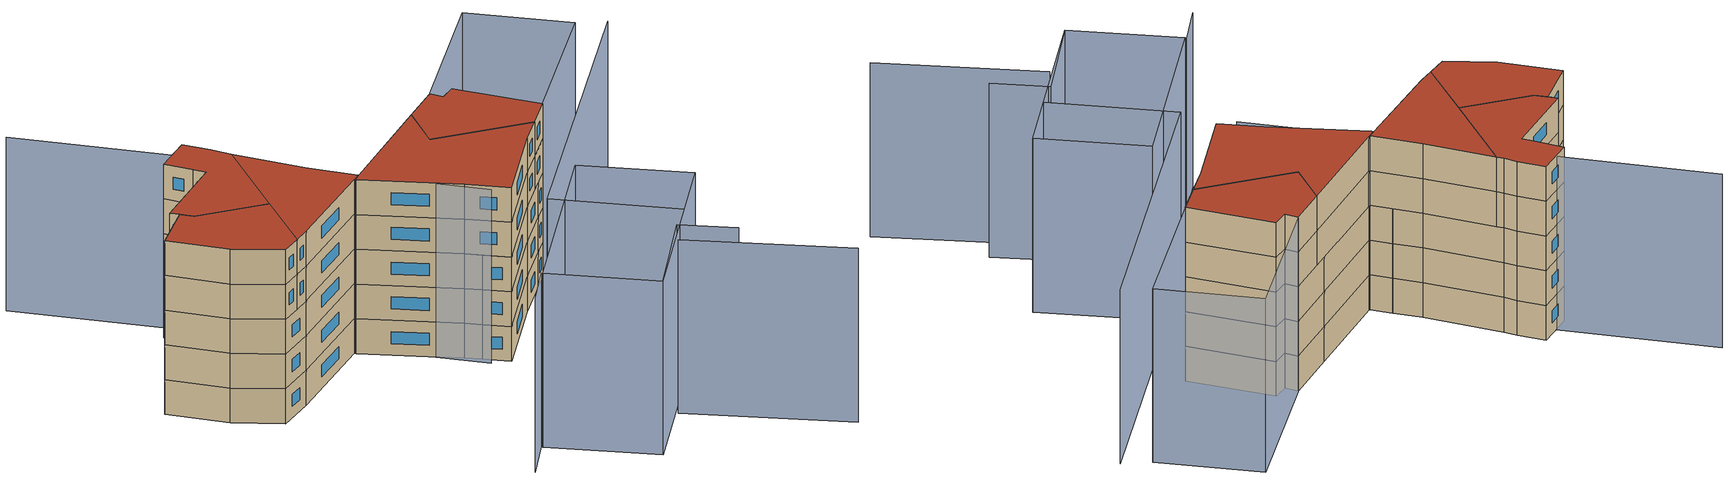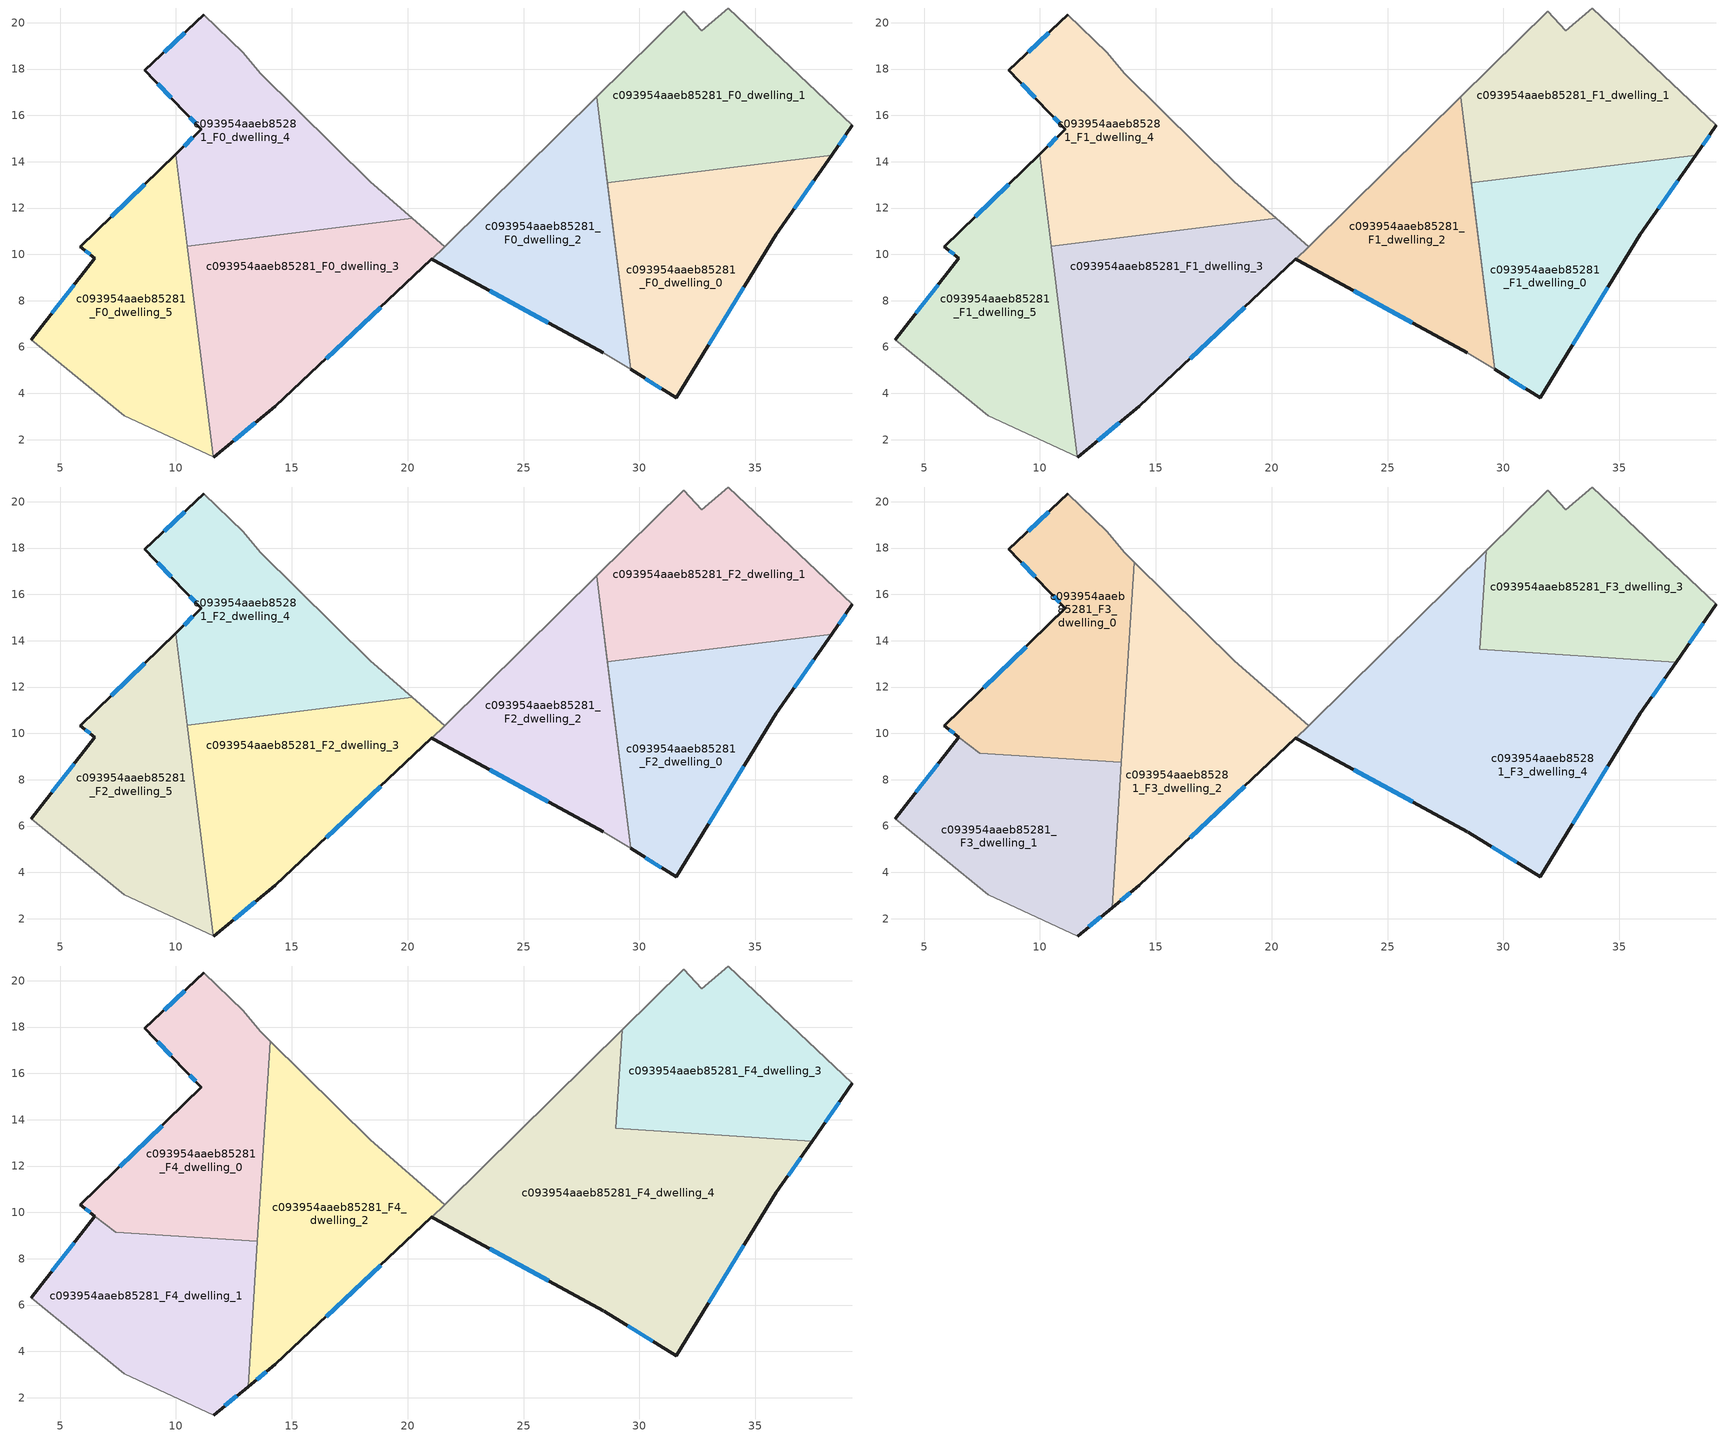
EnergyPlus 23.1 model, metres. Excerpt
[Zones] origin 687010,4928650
c093954aaeb85281_F0_dwelling_0
 floor ground (EU_floor_Construction): 38.3,14.28 35.91,10.87 31.58,3.82 29.61,5.03 28.62,13.09 z0
 wall outside (EU_wall_Construction): 29.61,5.03 31.58,3.82 35.91,10.87 38.3,14.28 z0:3
 wall adiabatic (EU_wall_Construction): 28.62,13.09 29.61,5.03 z0:3
 wall to c093954aaeb85281_F0_dwelling_1 (EU_wall_Construction): 38.3,14.28 28.62,13.09 z0:3
 window (EU_Window_Construction): 30.26,4.64 30.94,4.21 / 36.69,11.98 37.52,13.17 / 32.99,6.11 34.51,8.57 z0.98:2.02
c093954aaeb85281_F0_dwelling_1
 floor ground (EU_floor_Construction): 39.19,15.57 38.3,14.28 28.62,13.09 28.16,16.8 31.91,20.5 32.68,19.65 33.83,20.63 z0
 wall outside (EU_wall_Construction): 38.3,14.28 39.19,15.57 z0:3
 wall adiabatic (EU_wall_Construction): 39.19,15.57 33.83,20.63 32.68,19.65 31.91,20.5 28.16,16.8 28.62,13.09 z0:3
 window (EU_Window_Construction): 38.59,14.7 38.9,15.15 z0.98:2.02
c093954aaeb85281_F0_dwelling_2
 floor ground (EU_floor_Construction): 28.16,16.8 29.61,5.03 28.44,5.76 21.16,9.72 21.05,9.79 21.59,10.33 21.7,10.43 z0
 wall outside (EU_wall_Construction): 21.05,9.79 21.16,9.72 28.44,5.76 z0:3
 wall adiabatic (EU_wall_Construction): 28.44,5.76 29.61,5.03 28.16,16.8 21.7,10.43 21.59,10.33 z0:3
 wall to c093954aaeb85281_F0_dwelling_3 (EU_wall_Construction): 21.59,10.33 21.05,9.79 z0:3
 window (EU_Window_Construction): 23.53,8.43 26.08,7.05 z0.98:2.02
c093954aaeb85281_F0_dwelling_3
 floor ground (EU_floor_Construction): 21.59,10.33 21.04,9.79 21.03,9.8 14.29,3.44 11.62,1.26 11.6,1.27 10.48,10.35 20.19,11.55 z0
 wall outside (EU_wall_Construction): 11.62,1.26 14.29,3.44 21.03,9.8 21.04,9.79 z0:3
 wall adiabatic (EU_wall_Construction): 21.59,10.33 20.19,11.55 / 11.6,1.27 11.62,1.26 z0:3
 wall to c093954aaeb85281_F0_dwelling_4 (EU_wall_Construction): 20.19,11.55 10.48,10.35 z0:3
 wall to c093954aaeb85281_F0_dwelling_5 (EU_wall_Construction): 10.48,10.35 11.6,1.27 z0:3
 window (EU_Window_Construction): 16.48,5.51 18.83,7.73 / 12.49,1.97 13.42,2.73 z0.98:2.02
c093954aaeb85281_F0_dwelling_4
 floor ground (EU_floor_Construction): 13.64,17.81 18.38,13.13 20.19,11.55 10.48,10.35 9.99,14.32 11.09,15.4 10.34,16.18 8.66,17.95 11.2,20.34 12.91,18.69 z0
 wall outside (EU_wall_Construction): 11.2,20.34 8.66,17.95 10.34,16.18 11.09,15.4 9.99,14.32 z0:3
 wall adiabatic (EU_wall_Construction): 20.19,11.55 18.38,13.13 13.64,17.81 12.91,18.69 11.2,20.34 z0:3
 wall to c093954aaeb85281_F0_dwelling_5 (EU_wall_Construction): 9.99,14.32 10.48,10.35 z0:3
 window (EU_Window_Construction): 10.73,15.05 10.35,14.67 / 10.59,15.92 10.85,15.65 / 9.2,17.37 9.8,16.75 / 10.38,19.56 9.48,18.72 z0.98:2.02
c093954aaeb85281_F0_dwelling_5
 floor ground (EU_floor_Construction): 9.99,14.32 11.6,1.27 7.76,3.04 3.74,6.32 6.51,9.84 5.88,10.33 z0
 wall outside (EU_wall_Construction): 9.99,14.32 5.88,10.33 6.51,9.84 3.74,6.32 z0:3
 wall adiabatic (EU_wall_Construction): 3.74,6.32 7.76,3.04 11.6,1.27 z0:3
 window (EU_Window_Construction): 5.61,8.69 4.64,7.46 / 6.08,10.17 6.3,10 / 8.65,13.02 7.21,11.63 z0.98:2.02
c093954aaeb85281_F1_dwelling_0
 floor to c093954aaeb85281_F0_dwelling_0 (EU_floor_Construction): 38.3,14.28 35.91,10.87 31.58,3.82 29.61,5.03 28.62,13.09 z3
 wall outside (EU_wall_Construction): 29.61,5.03 31.58,3.82 35.91,10.87 38.3,14.28 z3:6
 wall adiabatic (EU_wall_Construction): 28.62,13.09 29.61,5.03 z3:6
 wall to c093954aaeb85281_F1_dwelling_1 (EU_wall_Construction): 38.3,14.28 28.62,13.09 z3:6
 window (EU_Window_Construction): 30.26,4.64 30.94,4.21 / 36.69,11.98 37.52,13.17 / 32.99,6.11 34.51,8.57 z3.98:5.02
c093954aaeb85281_F1_dwelling_1
 floor to c093954aaeb85281_F0_dwelling_1 (EU_floor_Construction): 39.19,15.57 38.3,14.28 28.62,13.09 28.16,16.8 31.91,20.5 32.68,19.65 33.83,20.63 z3
 wall outside (EU_wall_Construction): 38.3,14.28 39.19,15.57 z3:6
 wall adiabatic (EU_wall_Construction): 39.19,15.57 33.83,20.63 32.68,19.65 31.91,20.5 28.16,16.8 28.62,13.09 z3:6
 window (EU_Window_Construction): 38.59,14.7 38.9,15.15 z3.98:5.02
c093954aaeb85281_F1_dwelling_2
 floor to c093954aaeb85281_F0_dwelling_2 (EU_floor_Construction): 28.16,16.8 29.61,5.03 28.44,5.76 21.16,9.72 21.05,9.79 21.59,10.33 21.7,10.43 z3
 wall outside (EU_wall_Construction): 21.05,9.79 21.16,9.72 28.44,5.76 z3:6
 wall adiabatic (EU_wall_Construction): 28.44,5.76 29.61,5.03 28.16,16.8 21.7,10.43 21.59,10.33 z3:6
 wall to c093954aaeb85281_F1_dwelling_3 (EU_wall_Construction): 21.59,10.33 21.05,9.79 z3:6
 window (EU_Window_Construction): 23.53,8.43 26.08,7.05 z3.98:5.02
c093954aaeb85281_F1_dwelling_3
 floor to c093954aaeb85281_F0_dwelling_3 (EU_floor_Construction): 21.59,10.33 21.04,9.79 21.03,9.8 14.29,3.44 11.62,1.26 11.6,1.27 10.48,10.35 20.19,11.55 z3
 wall outside (EU_wall_Construction): 11.62,1.26 14.29,3.44 21.03,9.8 21.04,9.79 z3:6
 wall adiabatic (EU_wall_Construction): 21.59,10.33 20.19,11.55 / 11.6,1.27 11.62,1.26 z3:6
 wall to c093954aaeb85281_F1_dwelling_4 (EU_wall_Construction): 20.19,11.55 10.48,10.35 z3:6
 wall to c093954aaeb85281_F1_dwelling_5 (EU_wall_Construction): 10.48,10.35 11.6,1.27 z3:6
 window (EU_Window_Construction): 16.48,5.51 18.83,7.73 / 12.49,1.97 13.42,2.73 z3.98:5.02
c093954aaeb85281_F1_dwelling_4
 floor to c093954aaeb85281_F0_dwelling_4 (EU_floor_Construction): 13.64,17.81 18.38,13.13 20.19,11.55 10.48,10.35 9.99,14.32 11.09,15.4 10.34,16.18 8.66,17.95 11.2,20.34 12.91,18.69 z3
 wall outside (EU_wall_Construction): 11.2,20.34 8.66,17.95 10.34,16.18 11.09,15.4 9.99,14.32 z3:6
 wall adiabatic (EU_wall_Construction): 20.19,11.55 18.38,13.13 13.64,17.81 12.91,18.69 11.2,20.34 z3:6
 wall to c093954aaeb85281_F1_dwelling_5 (EU_wall_Construction): 9.99,14.32 10.48,10.35 z3:6
 window (EU_Window_Construction): 10.73,15.05 10.35,14.67 / 10.59,15.92 10.85,15.65 / 9.2,17.37 9.8,16.75 / 10.38,19.56 9.48,18.72 z3.98:5.02
c093954aaeb85281_F1_dwelling_5
 floor to c093954aaeb85281_F0_dwelling_5 (EU_floor_Construction): 9.99,14.32 11.6,1.27 7.76,3.04 3.74,6.32 6.51,9.84 5.88,10.33 z3
 wall outside (EU_wall_Construction): 9.99,14.32 5.88,10.33 6.51,9.84 3.74,6.32 z3:6
 wall adiabatic (EU_wall_Construction): 3.74,6.32 7.76,3.04 11.6,1.27 z3:6
 window (EU_Window_Construction): 5.61,8.69 4.64,7.46 / 6.08,10.17 6.3,10 / 8.65,13.02 7.21,11.63 z3.98:5.02
c093954aaeb85281_F2_dwelling_0
 floor to c093954aaeb85281_F1_dwelling_0 (EU_floor_Construction): 38.3,14.28 35.91,10.87 31.58,3.82 29.61,5.03 28.62,13.09 z6
 wall outside (EU_wall_Construction): 29.61,5.03 31.58,3.82 35.91,10.87 38.3,14.28 z6:9
 wall adiabatic (EU_wall_Construction): 28.62,13.09 29.61,5.03 z6:9
 wall to c093954aaeb85281_F2_dwelling_1 (EU_wall_Construction): 38.3,14.28 28.62,13.09 z6:9
 window (EU_Window_Construction): 30.26,4.64 30.94,4.21 / 36.69,11.98 37.52,13.17 / 32.99,6.11 34.51,8.57 z6.98:8.02
c093954aaeb85281_F2_dwelling_1
 floor to c093954aaeb85281_F1_dwelling_1 (EU_floor_Construction): 39.19,15.57 38.3,14.28 28.62,13.09 28.16,16.8 31.91,20.5 32.68,19.65 33.83,20.63 z6
 wall outside (EU_wall_Construction): 38.3,14.28 39.19,15.57 z6:9
 wall adiabatic (EU_wall_Construction): 39.19,15.57 33.83,20.63 32.68,19.65 31.91,20.5 28.16,16.8 28.62,13.09 z6:9
 window (EU_Window_Construction): 38.59,14.7 38.9,15.15 z6.98:8.02
c093954aaeb85281_F2_dwelling_2
 floor to c093954aaeb85281_F1_dwelling_2 (EU_floor_Construction): 28.16,16.8 29.61,5.03 28.44,5.76 21.16,9.72 21.05,9.79 21.59,10.33 21.7,10.43 z6
 wall outside (EU_wall_Construction): 21.05,9.79 21.16,9.72 28.44,5.76 z6:9
 wall adiabatic (EU_wall_Construction): 28.44,5.76 29.61,5.03 28.16,16.8 21.7,10.43 21.59,10.33 z6:9
 wall to c093954aaeb85281_F2_dwelling_3 (EU_wall_Construction): 21.59,10.33 21.05,9.79 z6:9
 window (EU_Window_Construction): 23.53,8.43 26.08,7.05 z6.98:8.02
c093954aaeb85281_F2_dwelling_3
 floor to c093954aaeb85281_F1_dwelling_3 (EU_floor_Construction): 21.59,10.33 21.04,9.79 21.03,9.8 14.29,3.44 11.62,1.26 11.6,1.27 10.48,10.35 20.19,11.55 z6
 wall outside (EU_wall_Construction): 11.62,1.26 14.29,3.44 21.03,9.8 21.04,9.79 z6:9
 wall adiabatic (EU_wall_Construction): 21.59,10.33 20.19,11.55 / 11.6,1.27 11.62,1.26 z6:9
 wall to c093954aaeb85281_F2_dwelling_4 (EU_wall_Construction): 20.19,11.55 10.48,10.35 z6:9
 wall to c093954aaeb85281_F2_dwelling_5 (EU_wall_Construction): 10.48,10.35 11.6,1.27 z6:9
 window (EU_Window_Construction): 16.48,5.51 18.83,7.73 / 12.49,1.97 13.42,2.73 z6.98:8.02
c093954aaeb85281_F2_dwelling_4
 floor to c093954aaeb85281_F1_dwelling_4 (EU_floor_Construction): 13.64,17.81 18.38,13.13 20.19,11.55 10.48,10.35 9.99,14.32 11.09,15.4 10.34,16.18 8.66,17.95 11.2,20.34 12.91,18.69 z6
 wall outside (EU_wall_Construction): 11.2,20.34 8.66,17.95 10.34,16.18 11.09,15.4 9.99,14.32 z6:9
 wall adiabatic (EU_wall_Construction): 20.19,11.55 18.38,13.13 13.64,17.81 12.91,18.69 11.2,20.34 z6:9
 wall to c093954aaeb85281_F2_dwelling_5 (EU_wall_Construction): 9.99,14.32 10.48,10.35 z6:9
 window (EU_Window_Construction): 10.73,15.05 10.35,14.67 / 10.59,15.92 10.85,15.65 / 9.2,17.37 9.8,16.75 / 10.38,19.56 9.48,18.72 z6.98:8.02
c093954aaeb85281_F2_dwelling_5
 floor to c093954aaeb85281_F1_dwelling_5 (EU_floor_Construction): 9.99,14.32 11.6,1.27 7.76,3.04 3.74,6.32 6.51,9.84 5.88,10.33 z6
 wall outside (EU_wall_Construction): 9.99,14.32 5.88,10.33 6.51,9.84 3.74,6.32 z6:9
 wall adiabatic (EU_wall_Construction): 3.74,6.32 7.76,3.04 11.6,1.27 z6:9
 window (EU_Window_Construction): 5.61,8.69 4.64,7.46 / 6.08,10.17 6.3,10 / 8.65,13.02 7.21,11.63 z6.98:8.02
c093954aaeb85281_F3_dwelling_0
 floor to c093954aaeb85281_F2_dwelling_4 (EU_floor_Construction): 12.91,18.69 13.64,17.81 14.06,17.4 13.64,10.74 10.48,10.35 9.99,14.32 11.09,15.4 10.34,16.18 8.66,17.95 11.2,20.34 z9
 floor to c093954aaeb85281_F2_dwelling_5 (EU_floor_Construction): 9.99,14.32 10.65,8.94 7.39,9.15 5.88,10.33 z9
 floor to c093954aaeb85281_F2_dwelling_3 (EU_floor_Construction): 13.64,10.74 13.51,8.76 10.65,8.94 10.48,10.35 z9
 wall outside (EU_wall_Construction): 11.2,20.34 8.66,17.95 10.34,16.18 11.09,15.4 5.88,10.33 6.51,9.84 z9:12
 wall adiabatic (EU_wall_Construction): 14.06,17.4 13.64,17.81 12.91,18.69 11.2,20.34 z9:12
 wall to c093954aaeb85281_F3_dwelling_1 (EU_wall_Construction): 6.51,9.84 7.39,9.15 13.51,8.76 z9:12
 wall to c093954aaeb85281_F3_dwelling_2 (EU_wall_Construction): 13.51,8.76 14.06,17.4 z9:12
 window (EU_Window_Construction): 9.4,13.75 7.57,11.98 / 10.59,15.92 10.85,15.65 / 9.2,17.37 9.8,16.75 / 10.38,19.56 9.48,18.72 / 6.08,10.17 6.3,10 z9.98:11.02
c093954aaeb85281_F3_dwelling_1
 floor to c093954aaeb85281_F2_dwelling_5 (EU_floor_Construction): 10.65,8.94 11.6,1.27 7.76,3.04 3.74,6.32 6.51,9.84 7.39,9.15 z9
 floor to c093954aaeb85281_F2_dwelling_3 (EU_floor_Construction): 13.51,8.76 13.11,2.47 11.62,1.26 11.6,1.27 10.65,8.94 z9
 wall outside (EU_wall_Construction): 6.51,9.84 3.74,6.32 / 11.62,1.26 13.11,2.47 z9:12
 wall adiabatic (EU_wall_Construction): 3.74,6.32 7.76,3.04 11.62,1.26 z9:12
 wall to c093954aaeb85281_F3_dwelling_2 (EU_wall_Construction): 13.11,2.47 13.51,8.76 z9:12
 window (EU_Window_Construction): 5.61,8.69 4.64,7.46 / 12.11,1.65 12.63,2.08 z9.98:11.02
c093954aaeb85281_F3_dwelling_2
 floor to c093954aaeb85281_F2_dwelling_3 (EU_floor_Construction): 21.59,10.33 21.04,9.79 21.03,9.8 14.29,3.44 13.11,2.47 13.64,10.74 20.19,11.55 z9
 floor to c093954aaeb85281_F2_dwelling_4 (EU_floor_Construction): 18.38,13.13 20.19,11.55 13.64,10.74 14.06,17.4 z9
 wall outside (EU_wall_Construction): 13.11,2.47 14.29,3.44 21.03,9.8 21.04,9.79 z9:12
 wall adiabatic (EU_wall_Construction): 21.59,10.33 18.38,13.13 14.06,17.4 z9:12
 wall to c093954aaeb85281_F3_dwelling_4 (EU_wall_Construction): 21.04,9.79 21.59,10.33 z9:12
 window (EU_Window_Construction): 16.48,5.51 18.83,7.73 / 13.49,2.79 13.9,3.12 z9.98:11.02
c093954aaeb85281_F3_dwelling_3
 floor to c093954aaeb85281_F2_dwelling_1 (EU_floor_Construction): 39.19,15.57 38.3,14.28 31.59,13.45 28.98,13.62 29.25,17.88 31.91,20.5 32.68,19.65 33.83,20.63 z9
 floor to c093954aaeb85281_F2_dwelling_0 (EU_floor_Construction): 38.3,14.28 37.46,13.08 31.59,13.45 z9
 wall outside (EU_wall_Construction): 37.46,13.08 39.19,15.57 z9:12
 wall to c093954aaeb85281_F3_dwelling_4 (EU_wall_Construction): 29.25,17.88 28.98,13.62 37.46,13.08 z9:12
 wall adiabatic (EU_wall_Construction): 39.19,15.57 33.83,20.63 32.68,19.65 31.91,20.5 29.25,17.88 z9:12
 window (EU_Window_Construction): 38.02,13.89 38.63,14.76 z9.98:11.02
c093954aaeb85281_F3_dwelling_4
 floor to c093954aaeb85281_F2_dwelling_0 (EU_floor_Construction): 37.46,13.08 35.91,10.87 31.58,3.82 29.61,5.03 28.62,13.09 31.59,13.45 z9
 floor to c093954aaeb85281_F2_dwelling_2 (EU_floor_Construction): 28.16,16.8 29.61,5.03 28.44,5.76 21.16,9.72 21.05,9.79 21.59,10.33 21.7,10.43 z9
 floor to c093954aaeb85281_F2_dwelling_1 (EU_floor_Construction): 29.25,17.88 28.98,13.62 31.59,13.45 28.62,13.09 28.16,16.8 z9
 wall outside (EU_wall_Construction): 28.47,5.74 31.58,3.82 35.91,10.87 37.46,13.08 / 21.05,9.79 21.16,9.72 28.44,5.76 z9:12
 wall adiabatic (EU_wall_Construction): 29.25,17.88 21.7,10.43 21.59,10.33 / 28.44,5.76 28.47,5.74 z9:12
 window (EU_Window_Construction): 36.42,11.59 36.96,12.36 / 32.99,6.11 34.51,8.57 / 29.49,5.11 30.57,4.44 / 23.53,8.43 26.08,7.05 z9.98:11.02
c093954aaeb85281_F4_dwelling_0
 floor to c093954aaeb85281_F3_dwelling_0 (EU_floor_Construction): 12.91,18.69 13.64,17.81 14.06,17.4 13.51,8.76 7.39,9.15 5.88,10.33 11.09,15.4 10.34,16.18 8.66,17.95 11.2,20.34 z12
 wall outside (EU_wall_Construction): 11.2,20.34 8.66,17.95 10.34,16.18 11.09,15.4 5.88,10.33 6.51,9.84 z12:15
 wall adiabatic (EU_wall_Construction): 14.06,17.4 13.64,17.81 12.91,18.69 11.2,20.34 z12:15
 wall to c093954aaeb85281_F4_dwelling_1 (EU_wall_Construction): 6.51,9.84 7.39,9.15 13.51,8.76 z12:15
 wall to c093954aaeb85281_F4_dwelling_2 (EU_wall_Construction): 13.51,8.76 14.06,17.4 z12:15
 window (EU_Window_Construction): 9.4,13.75 7.57,11.98 / 10.59,15.92 10.85,15.65 / 9.2,17.37 9.8,16.75 / 10.38,19.56 9.48,18.72 / 6.08,10.17 6.3,10 z12.98:14.02
 roof outside (EU_roof_Construction): 13.51,8.76 14.06,17.4 13.64,17.81 12.91,18.69 11.2,20.34 8.66,17.95 10.34,16.18 11.09,15.4 5.88,10.33 7.39,9.15 z15
c093954aaeb85281_F4_dwelling_1
 floor to c093954aaeb85281_F3_dwelling_1 (EU_floor_Construction): 13.51,8.76 13.11,2.47 11.62,1.26 7.76,3.04 3.74,6.32 6.51,9.84 7.39,9.15 z12
 wall outside (EU_wall_Construction): 6.51,9.84 3.74,6.32 / 11.62,1.26 13.11,2.47 z12:15
 wall adiabatic (EU_wall_Construction): 3.74,6.32 7.76,3.04 11.62,1.26 z12:15
 wall to c093954aaeb85281_F4_dwelling_2 (EU_wall_Construction): 13.11,2.47 13.51,8.76 z12:15
 window (EU_Window_Construction): 5.61,8.69 4.64,7.46 / 12.11,1.65 12.63,2.08 z12.98:14.02
 roof outside (EU_roof_Construction): 13.11,2.47 13.51,8.76 7.39,9.15 6.51,9.84 3.74,6.32 7.76,3.04 11.62,1.26 z15
c093954aaeb85281_F4_dwelling_2
 floor to c093954aaeb85281_F3_dwelling_2 (EU_floor_Construction): 18.38,13.13 21.59,10.33 21.04,9.79 21.03,9.8 14.29,3.44 13.11,2.47 14.06,17.4 z12
 wall outside (EU_wall_Construction): 13.11,2.47 14.29,3.44 21.03,9.8 21.04,9.79 z12:15
 wall adiabatic (EU_wall_Construction): 21.59,10.33 18.38,13.13 14.06,17.4 z12:15
 wall to c093954aaeb85281_F4_dwelling_4 (EU_wall_Construction): 21.04,9.79 21.59,10.33 z12:15
 window (EU_Window_Construction): 16.48,5.51 18.83,7.73 / 13.49,2.79 13.9,3.12 z12.98:14.02
 roof outside (EU_roof_Construction): 21.04,9.79 21.59,10.33 18.38,13.13 14.06,17.4 13.11,2.47 14.29,3.44 21.03,9.8 z15
c093954aaeb85281_F4_dwelling_3
 floor to c093954aaeb85281_F3_dwelling_3 (EU_floor_Construction): 39.19,15.57 37.46,13.08 28.98,13.62 29.25,17.88 31.91,20.5 32.68,19.65 33.83,20.63 z12
 wall outside (EU_wall_Construction): 37.46,13.08 39.19,15.57 z12:15
 wall to c093954aaeb85281_F4_dwelling_4 (EU_wall_Construction): 29.25,17.88 28.98,13.62 37.46,13.08 z12:15
 wall adiabatic (EU_wall_Construction): 39.19,15.57 33.83,20.63 32.68,19.65 31.91,20.5 29.25,17.88 z12:15
 window (EU_Window_Construction): 38.02,13.89 38.63,14.76 z12.98:14.02
 roof outside (EU_roof_Construction): 37.46,13.08 39.19,15.57 33.83,20.63 32.68,19.65 31.91,20.5 29.25,17.88 28.98,13.62 z15
c093954aaeb85281_F4_dwelling_4
 floor to c093954aaeb85281_F3_dwelling_4 (EU_floor_Construction): 37.46,13.08 35.91,10.87 31.58,3.82 28.47,5.74 28.44,5.76 21.16,9.72 21.05,9.79 21.59,10.33 21.7,10.43 29.25,17.88 28.98,13.62 z12
 wall outside (EU_wall_Construction): 28.47,5.74 31.58,3.82 35.91,10.87 37.46,13.08 / 21.05,9.79 21.16,9.72 28.44,5.76 z12:15
 wall adiabatic (EU_wall_Construction): 29.25,17.88 21.7,10.43 21.59,10.33 / 28.44,5.76 28.47,5.74 z12:15
 window (EU_Window_Construction): 36.42,11.59 36.96,12.36 / 32.99,6.11 34.51,8.57 / 29.49,5.11 30.57,4.44 / 23.53,8.43 26.08,7.05 z12.98:14.02
 roof outside (EU_roof_Construction): 31.58,3.82 35.91,10.87 37.46,13.08 28.98,13.62 29.25,17.88 21.7,10.43 21.59,10.33 21.05,9.79 21.16,9.72 28.44,5.76 28.47,5.74 z15
shading: 25.98,-13.67 28.04,-10.03 / 36.19,-14.7 40.74,-6.77 / 40.74,-6.77 44.89,-9.15 / 51.92,-15.87 39.87,-9.06 / 42.32,-4.64 33.32,1.04 / 33.32,1.04 49.15,26.09 / 30,4.12 -0.67,26.77 / 28.15,-10.09 37.49,5.32 / 37.49,5.32 45.44,0.5 / 45.44,0.5 36.1,-14.91 / 36.1,-14.91 28.15,-10.09 / 46.81,26.89 39.06,15.36 / 39.06,15.36 31.75,20.27 / 31.75,20.27 39.51,31.8 / 39.51,31.8 46.81,26.89 z0:15
[Building]
EU S2 Campaign: North Axis=0; Terrain=City; Solar Distribution=FullExterior
[Site:Location]
Bologna: Latitude=44.5; Longitude=11.25; Time Zone=1; Elevation=37
[SizingPeriod:WeatherFileDays]
AnnualSizingPeriod: Begin Month=1; Begin Day of Month=1; End Month=12; End Day of Month=31; Day of Week for Start Day=Monday; Use Weather File Daylight Saving Period=No; Use Weather File Rain and Snow Indicators=No
[MATERIAL]
EU_InternalMass_Material: Roughness=MediumRough; Thickness=0.1; Conductivity=1; Density=1800; Specific Heat=900; Thermal Absorptance=0.9; Solar Absorptance=0.7; Visible Absorptance=0.7
[MATERIAL:NOMASS] Roughness=MediumRough; Thermal Absorptance=0.9; Solar Absorptance=0.7; Visible Absorptance=0.7
Name | Thermal Resistance
EU_wall_NoMass | 0.905828
EU_roof_NoMass | 0.37593
EU_floor_NoMass | 0.67114
[WINDOWMATERIAL:SIMPLEGLAZINGSYSTEM]
EU_Window_SimpleGlazing: UFactor=4.52486; Solar Heat Gain Coefficient=0.85; Visible Transmittance=0.85
[CONSTRUCTION]
EU_wall_Construction: EU_wall_NoMass
EU_roof_Construction: EU_roof_NoMass
EU_floor_Construction: EU_floor_NoMass
EU_Window_Construction: EU_Window_SimpleGlazing
EU_InternalMass_Construction: EU_InternalMass_Material
[ZONE] Type=1; Multiplier=1; Ceiling Height=autocalculate; Floor Area=autocalculate; Part of Total Floor Area=Yes
Name | Volume
c093954aaeb85281_F0_dwelling_0; c093954aaeb85281_F1_dwelling_0; c093954aaeb85281_F2_dwelling_0 | 158.876
c093954aaeb85281_F3_dwelling_0; c093954aaeb85281_F4_dwelling_0 | 157.597
c093954aaeb85281_F0_dwelling_1; c093954aaeb85281_F1_dwelling_1; c093954aaeb85281_F2_dwelling_1 | 158.904
c093954aaeb85281_F3_dwelling_1; c093954aaeb85281_F4_dwelling_1 | 160.183
c093954aaeb85281_F0_dwelling_2; c093954aaeb85281_F1_dwelling_2; c093954aaeb85281_F2_dwelling_2 | 139.957
c093954aaeb85281_F3_dwelling_2 | 177.826
c093954aaeb85281_F4_dwelling_2 | 177.831
c093954aaeb85281_F0_dwelling_3; c093954aaeb85281_F1_dwelling_3; c093954aaeb85281_F2_dwelling_3 | 175.743
c093954aaeb85281_F3_dwelling_3; c093954aaeb85281_F4_dwelling_3 | 158.9
c093954aaeb85281_F0_dwelling_4; c093954aaeb85281_F1_dwelling_4; c093954aaeb85281_F2_dwelling_4 | 163.231
c093954aaeb85281_F3_dwelling_4; c093954aaeb85281_F4_dwelling_4 | 298.843
c093954aaeb85281_F0_dwelling_5; c093954aaeb85281_F1_dwelling_5; c093954aaeb85281_F2_dwelling_5 | 156.49
[INTERNALMASS] Construction=EU_InternalMass_Construction
Name | Zone or ZoneList | Surface Area
c093954aaeb85281_F0_dwelling_0_EU_InternalMass | c093954aaeb85281_F0_dwelling_0 | 52.9587
c093954aaeb85281_F0_dwelling_1_EU_InternalMass | c093954aaeb85281_F0_dwelling_1 | 52.9682
c093954aaeb85281_F0_dwelling_2_EU_InternalMass | c093954aaeb85281_F0_dwelling_2 | 46.6525
c093954aaeb85281_F0_dwelling_3_EU_InternalMass | c093954aaeb85281_F0_dwelling_3 | 58.6274
c093954aaeb85281_F0_dwelling_4_EU_InternalMass | c093954aaeb85281_F0_dwelling_4 | 54.4105
c093954aaeb85281_F0_dwelling_5_EU_InternalMass | c093954aaeb85281_F0_dwelling_5 | 52.1637
c093954aaeb85281_F1_dwelling_0_EU_InternalMass | c093954aaeb85281_F1_dwelling_0 | 52.9587
c093954aaeb85281_F1_dwelling_1_EU_InternalMass | c093954aaeb85281_F1_dwelling_1 | 52.9682
c093954aaeb85281_F1_dwelling_2_EU_InternalMass | c093954aaeb85281_F1_dwelling_2 | 46.6525
c093954aaeb85281_F1_dwelling_3_EU_InternalMass | c093954aaeb85281_F1_dwelling_3 | 58.6274
c093954aaeb85281_F1_dwelling_4_EU_InternalMass | c093954aaeb85281_F1_dwelling_4 | 54.4105
c093954aaeb85281_F1_dwelling_5_EU_InternalMass | c093954aaeb85281_F1_dwelling_5 | 52.1637
c093954aaeb85281_F2_dwelling_0_EU_InternalMass | c093954aaeb85281_F2_dwelling_0 | 52.9587
c093954aaeb85281_F2_dwelling_1_EU_InternalMass | c093954aaeb85281_F2_dwelling_1 | 52.9682
c093954aaeb85281_F2_dwelling_2_EU_InternalMass | c093954aaeb85281_F2_dwelling_2 | 46.6525
c093954aaeb85281_F2_dwelling_3_EU_InternalMass | c093954aaeb85281_F2_dwelling_3 | 58.6274
c093954aaeb85281_F2_dwelling_4_EU_InternalMass | c093954aaeb85281_F2_dwelling_4 | 54.4105
c093954aaeb85281_F2_dwelling_5_EU_InternalMass | c093954aaeb85281_F2_dwelling_5 | 52.1637
c093954aaeb85281_F3_dwelling_0_EU_InternalMass | c093954aaeb85281_F3_dwelling_0 | 52.5308
c093954aaeb85281_F3_dwelling_1_EU_InternalMass | c093954aaeb85281_F3_dwelling_1 | 53.395
c093954aaeb85281_F3_dwelling_2_EU_InternalMass | c093954aaeb85281_F3_dwelling_2 | 59.2794
c093954aaeb85281_F3_dwelling_3_EU_InternalMass | c093954aaeb85281_F3_dwelling_3 | 52.9669
c093954aaeb85281_F3_dwelling_4_EU_InternalMass | c093954aaeb85281_F3_dwelling_4 | 99.6137
c093954aaeb85281_F4_dwelling_0_EU_InternalMass | c093954aaeb85281_F4_dwelling_0 | 52.5308
c093954aaeb85281_F4_dwelling_1_EU_InternalMass | c093954aaeb85281_F4_dwelling_1 | 53.395
c093954aaeb85281_F4_dwelling_2_EU_InternalMass | c093954aaeb85281_F4_dwelling_2 | 59.2794
c093954aaeb85281_F4_dwelling_3_EU_InternalMass | c093954aaeb85281_F4_dwelling_3 | 52.9669
c093954aaeb85281_F4_dwelling_4_EU_InternalMass | c093954aaeb85281_F4_dwelling_4 | 99.6137
[OTHEREQUIPMENT] Fuel Type=Electricity; Design Level Calculation Method=Watts/Area; Power per Zone Floor Area=1; Fraction Latent=0; Fraction Radiant=0; Fraction Lost=0; Carbon Dioxide Generation Rate=0; EndUse Subcategory=EU_Step8_InternalGains
Name | Zone or ZoneList or Space or SpaceList | Schedule
EU_Step8_InternalGain_c093954aaeb85281_F0_dwelling_0_f000 | c093954aaeb85281_F0_dwelling_0 | EU_Step8_GainSchedule_c093954aaeb85281_F0_dwelling_0_f000
EU_Step8_InternalGain_c093954aaeb85281_F0_dwelling_1_f000 | c093954aaeb85281_F0_dwelling_1 | EU_Step8_GainSchedule_c093954aaeb85281_F0_dwelling_1_f000
EU_Step8_InternalGain_c093954aaeb85281_F0_dwelling_2_f000 | c093954aaeb85281_F0_dwelling_2 | EU_Step8_GainSchedule_c093954aaeb85281_F0_dwelling_2_f000
EU_Step8_InternalGain_c093954aaeb85281_F0_dwelling_3_f000 | c093954aaeb85281_F0_dwelling_3 | EU_Step8_GainSchedule_c093954aaeb85281_F0_dwelling_3_f000
EU_Step8_InternalGain_c093954aaeb85281_F0_dwelling_4_f000 | c093954aaeb85281_F0_dwelling_4 | EU_Step8_GainSchedule_c093954aaeb85281_F0_dwelling_4_f000
EU_Step8_InternalGain_c093954aaeb85281_F0_dwelling_5_f000 | c093954aaeb85281_F0_dwelling_5 | EU_Step8_GainSchedule_c093954aaeb85281_F0_dwelling_5_f000
EU_Step8_InternalGain_c093954aaeb85281_F1_dwelling_0_f000 | c093954aaeb85281_F1_dwelling_0 | EU_Step8_GainSchedule_c093954aaeb85281_F1_dwelling_0_f000
EU_Step8_InternalGain_c093954aaeb85281_F1_dwelling_1_f000 | c093954aaeb85281_F1_dwelling_1 | EU_Step8_GainSchedule_c093954aaeb85281_F1_dwelling_1_f000
EU_Step8_InternalGain_c093954aaeb85281_F1_dwelling_2_f000 | c093954aaeb85281_F1_dwelling_2 | EU_Step8_GainSchedule_c093954aaeb85281_F1_dwelling_2_f000
EU_Step8_InternalGain_c093954aaeb85281_F1_dwelling_3_f000 | c093954aaeb85281_F1_dwelling_3 | EU_Step8_GainSchedule_c093954aaeb85281_F1_dwelling_3_f000
EU_Step8_InternalGain_c093954aaeb85281_F1_dwelling_4_f000 | c093954aaeb85281_F1_dwelling_4 | EU_Step8_GainSchedule_c093954aaeb85281_F1_dwelling_4_f000
EU_Step8_InternalGain_c093954aaeb85281_F1_dwelling_5_f000 | c093954aaeb85281_F1_dwelling_5 | EU_Step8_GainSchedule_c093954aaeb85281_F1_dwelling_5_f000
EU_Step8_InternalGain_c093954aaeb85281_F2_dwelling_0_f000 | c093954aaeb85281_F2_dwelling_0 | EU_Step8_GainSchedule_c093954aaeb85281_F2_dwelling_0_f000
EU_Step8_InternalGain_c093954aaeb85281_F2_dwelling_1_f000 | c093954aaeb85281_F2_dwelling_1 | EU_Step8_GainSchedule_c093954aaeb85281_F2_dwelling_1_f000
EU_Step8_InternalGain_c093954aaeb85281_F2_dwelling_2_f000 | c093954aaeb85281_F2_dwelling_2 | EU_Step8_GainSchedule_c093954aaeb85281_F2_dwelling_2_f000
EU_Step8_InternalGain_c093954aaeb85281_F2_dwelling_3_f000 | c093954aaeb85281_F2_dwelling_3 | EU_Step8_GainSchedule_c093954aaeb85281_F2_dwelling_3_f000
EU_Step8_InternalGain_c093954aaeb85281_F2_dwelling_4_f000 | c093954aaeb85281_F2_dwelling_4 | EU_Step8_GainSchedule_c093954aaeb85281_F2_dwelling_4_f000
EU_Step8_InternalGain_c093954aaeb85281_F2_dwelling_5_f000 | c093954aaeb85281_F2_dwelling_5 | EU_Step8_GainSchedule_c093954aaeb85281_F2_dwelling_5_f000
EU_Step8_InternalGain_c093954aaeb85281_F3_dwelling_0_f000 | c093954aaeb85281_F3_dwelling_0 | EU_Step8_GainSchedule_c093954aaeb85281_F3_dwelling_0_f000
EU_Step8_InternalGain_c093954aaeb85281_F3_dwelling_1_f000 | c093954aaeb85281_F3_dwelling_1 | EU_Step8_GainSchedule_c093954aaeb85281_F3_dwelling_1_f000
EU_Step8_InternalGain_c093954aaeb85281_F3_dwelling_2_f000 | c093954aaeb85281_F3_dwelling_2 | EU_Step8_GainSchedule_c093954aaeb85281_F3_dwelling_2_f000
EU_Step8_InternalGain_c093954aaeb85281_F3_dwelling_3_f000 | c093954aaeb85281_F3_dwelling_3 | EU_Step8_GainSchedule_c093954aaeb85281_F3_dwelling_3_f000
EU_Step8_InternalGain_c093954aaeb85281_F3_dwelling_4_f000 | c093954aaeb85281_F3_dwelling_4 | EU_Step8_GainSchedule_c093954aaeb85281_F3_dwelling_4_f000
EU_Step8_InternalGain_c093954aaeb85281_F4_dwelling_0_f000 | c093954aaeb85281_F4_dwelling_0 | EU_Step8_GainSchedule_c093954aaeb85281_F4_dwelling_0_f000
EU_Step8_InternalGain_c093954aaeb85281_F4_dwelling_1_f000 | c093954aaeb85281_F4_dwelling_1 | EU_Step8_GainSchedule_c093954aaeb85281_F4_dwelling_1_f000
EU_Step8_InternalGain_c093954aaeb85281_F4_dwelling_2_f000 | c093954aaeb85281_F4_dwelling_2 | EU_Step8_GainSchedule_c093954aaeb85281_F4_dwelling_2_f000
EU_Step8_InternalGain_c093954aaeb85281_F4_dwelling_3_f000 | c093954aaeb85281_F4_dwelling_3 | EU_Step8_GainSchedule_c093954aaeb85281_F4_dwelling_3_f000
EU_Step8_InternalGain_c093954aaeb85281_F4_dwelling_4_f000 | c093954aaeb85281_F4_dwelling_4 | EU_Step8_GainSchedule_c093954aaeb85281_F4_dwelling_4_f000
[ZONEVENTILATION:DESIGNFLOWRATE] Schedule=EU_AlwaysOn; Design Flow Rate Calculation Method=AirChanges/Hour; Air Changes per Hour=0.73129; Ventilation Type=Natural; Fan Pressure Rise=0; Fan Total Efficiency=1; Constant Term Coefficient=1; Temperature Term Coefficient=0; Velocity Term Coefficient=0; Velocity Squared Term Coefficient=0; Minimum Indoor Temperature=-100; Maximum Indoor Temperature=100; Delta Temperature=-100; Minimum Outdoor Temperature=-100; Maximum Outdoor Temperature=100; Maximum Wind Speed=40
Name | Zone or ZoneList or Space or SpaceList
EU_ConstantAir_c093954aaeb85281_F0_dwelling_0 | c093954aaeb85281_F0_dwelling_0
EU_ConstantAir_c093954aaeb85281_F0_dwelling_1 | c093954aaeb85281_F0_dwelling_1
EU_ConstantAir_c093954aaeb85281_F0_dwelling_2 | c093954aaeb85281_F0_dwelling_2
EU_ConstantAir_c093954aaeb85281_F0_dwelling_3 | c093954aaeb85281_F0_dwelling_3
EU_ConstantAir_c093954aaeb85281_F0_dwelling_4 | c093954aaeb85281_F0_dwelling_4
EU_ConstantAir_c093954aaeb85281_F0_dwelling_5 | c093954aaeb85281_F0_dwelling_5
EU_ConstantAir_c093954aaeb85281_F1_dwelling_0 | c093954aaeb85281_F1_dwelling_0
EU_ConstantAir_c093954aaeb85281_F1_dwelling_1 | c093954aaeb85281_F1_dwelling_1
EU_ConstantAir_c093954aaeb85281_F1_dwelling_2 | c093954aaeb85281_F1_dwelling_2
EU_ConstantAir_c093954aaeb85281_F1_dwelling_3 | c093954aaeb85281_F1_dwelling_3
EU_ConstantAir_c093954aaeb85281_F1_dwelling_4 | c093954aaeb85281_F1_dwelling_4
EU_ConstantAir_c093954aaeb85281_F1_dwelling_5 | c093954aaeb85281_F1_dwelling_5
EU_ConstantAir_c093954aaeb85281_F2_dwelling_0 | c093954aaeb85281_F2_dwelling_0
EU_ConstantAir_c093954aaeb85281_F2_dwelling_1 | c093954aaeb85281_F2_dwelling_1
EU_ConstantAir_c093954aaeb85281_F2_dwelling_2 | c093954aaeb85281_F2_dwelling_2
EU_ConstantAir_c093954aaeb85281_F2_dwelling_3 | c093954aaeb85281_F2_dwelling_3
EU_ConstantAir_c093954aaeb85281_F2_dwelling_4 | c093954aaeb85281_F2_dwelling_4
EU_ConstantAir_c093954aaeb85281_F2_dwelling_5 | c093954aaeb85281_F2_dwelling_5
EU_ConstantAir_c093954aaeb85281_F3_dwelling_0 | c093954aaeb85281_F3_dwelling_0
EU_ConstantAir_c093954aaeb85281_F3_dwelling_1 | c093954aaeb85281_F3_dwelling_1
EU_ConstantAir_c093954aaeb85281_F3_dwelling_2 | c093954aaeb85281_F3_dwelling_2
EU_ConstantAir_c093954aaeb85281_F3_dwelling_3 | c093954aaeb85281_F3_dwelling_3
EU_ConstantAir_c093954aaeb85281_F3_dwelling_4 | c093954aaeb85281_F3_dwelling_4
EU_ConstantAir_c093954aaeb85281_F4_dwelling_0 | c093954aaeb85281_F4_dwelling_0
EU_ConstantAir_c093954aaeb85281_F4_dwelling_1 | c093954aaeb85281_F4_dwelling_1
EU_ConstantAir_c093954aaeb85281_F4_dwelling_2 | c093954aaeb85281_F4_dwelling_2
EU_ConstantAir_c093954aaeb85281_F4_dwelling_3 | c093954aaeb85281_F4_dwelling_3
EU_ConstantAir_c093954aaeb85281_F4_dwelling_4 | c093954aaeb85281_F4_dwelling_4
[HVACTEMPLATE:THERMOSTAT] Constant Heating Setpoint=20; Constant Cooling Setpoint=50
EU_HeatOnly_c093954aaeb85281_F0_dwelling_0; EU_HeatOnly_c093954aaeb85281_F0_dwelling_1; EU_HeatOnly_c093954aaeb85281_F0_dwelling_2; EU_HeatOnly_c093954aaeb85281_F0_dwelling_3; EU_HeatOnly_c093954aaeb85281_F0_dwelling_4; EU_HeatOnly_c093954aaeb85281_F0_dwelling_5; EU_HeatOnly_c093954aaeb85281_F1_dwelling_0; EU_HeatOnly_c093954aaeb85281_F1_dwelling_1; EU_HeatOnly_c093954aaeb85281_F1_dwelling_2; EU_HeatOnly_c093954aaeb85281_F1_dwelling_3; EU_HeatOnly_c093954aaeb85281_F1_dwelling_4; EU_HeatOnly_c093954aaeb85281_F1_dwelling_5; EU_HeatOnly_c093954aaeb85281_F2_dwelling_0; EU_HeatOnly_c093954aaeb85281_F2_dwelling_1; EU_HeatOnly_c093954aaeb85281_F2_dwelling_2; EU_HeatOnly_c093954aaeb85281_F2_dwelling_3; EU_HeatOnly_c093954aaeb85281_F2_dwelling_4; EU_HeatOnly_c093954aaeb85281_F2_dwelling_5; EU_HeatOnly_c093954aaeb85281_F3_dwelling_0; EU_HeatOnly_c093954aaeb85281_F3_dwelling_1; EU_HeatOnly_c093954aaeb85281_F3_dwelling_2; EU_HeatOnly_c093954aaeb85281_F3_dwelling_3; EU_HeatOnly_c093954aaeb85281_F3_dwelling_4; EU_HeatOnly_c093954aaeb85281_F4_dwelling_0; EU_HeatOnly_c093954aaeb85281_F4_dwelling_1; EU_HeatOnly_c093954aaeb85281_F4_dwelling_2; EU_HeatOnly_c093954aaeb85281_F4_dwelling_3; EU_HeatOnly_c093954aaeb85281_F4_dwelling_4
[HVACTEMPLATE:ZONE:IDEALLOADSAIRSYSTEM] System Availability Schedule=EU_AlwaysOn; Maximum Heating Supply Air Temperature=50; Minimum Cooling Supply Air Temperature=13; Maximum Heating Supply Air Humidity Ratio=0.0156; Minimum Cooling Supply Air Humidity Ratio=0.0077; Heating Limit=NoLimit; Cooling Limit=NoLimit; Heating Availability Schedule=EU_AlwaysOn; Cooling Availability Schedule=EU_CoolingOff; Dehumidification Control Type=ConstantSensibleHeatRatio; Cooling Sensible Heat Ratio=0.7; Dehumidification Setpoint=60; Humidification Control Type=None; Humidification Setpoint=30; Outdoor Air Method=None; Outdoor Air Flow Rate per Person=0.00944; Outdoor Air Flow Rate per Zone Floor Area=0; Outdoor Air Flow Rate per Zone=0; Demand Controlled Ventilation Type=None; Outdoor Air Economizer Type=NoEconomizer; Heat Recovery Type=None; Sensible Heat Recovery Effectiveness=0.7; Latent Heat Recovery Effectiveness=0.65
Name | Template Thermostat
c093954aaeb85281_F0_dwelling_0 | EU_HeatOnly_c093954aaeb85281_F0_dwelling_0
c093954aaeb85281_F0_dwelling_1 | EU_HeatOnly_c093954aaeb85281_F0_dwelling_1
c093954aaeb85281_F0_dwelling_2 | EU_HeatOnly_c093954aaeb85281_F0_dwelling_2
c093954aaeb85281_F0_dwelling_3 | EU_HeatOnly_c093954aaeb85281_F0_dwelling_3
c093954aaeb85281_F0_dwelling_4 | EU_HeatOnly_c093954aaeb85281_F0_dwelling_4
c093954aaeb85281_F0_dwelling_5 | EU_HeatOnly_c093954aaeb85281_F0_dwelling_5
c093954aaeb85281_F1_dwelling_0 | EU_HeatOnly_c093954aaeb85281_F1_dwelling_0
c093954aaeb85281_F1_dwelling_1 | EU_HeatOnly_c093954aaeb85281_F1_dwelling_1
c093954aaeb85281_F1_dwelling_2 | EU_HeatOnly_c093954aaeb85281_F1_dwelling_2
c093954aaeb85281_F1_dwelling_3 | EU_HeatOnly_c093954aaeb85281_F1_dwelling_3
c093954aaeb85281_F1_dwelling_4 | EU_HeatOnly_c093954aaeb85281_F1_dwelling_4
c093954aaeb85281_F1_dwelling_5 | EU_HeatOnly_c093954aaeb85281_F1_dwelling_5
c093954aaeb85281_F2_dwelling_0 | EU_HeatOnly_c093954aaeb85281_F2_dwelling_0
c093954aaeb85281_F2_dwelling_1 | EU_HeatOnly_c093954aaeb85281_F2_dwelling_1
c093954aaeb85281_F2_dwelling_2 | EU_HeatOnly_c093954aaeb85281_F2_dwelling_2
c093954aaeb85281_F2_dwelling_3 | EU_HeatOnly_c093954aaeb85281_F2_dwelling_3
c093954aaeb85281_F2_dwelling_4 | EU_HeatOnly_c093954aaeb85281_F2_dwelling_4
c093954aaeb85281_F2_dwelling_5 | EU_HeatOnly_c093954aaeb85281_F2_dwelling_5
c093954aaeb85281_F3_dwelling_0 | EU_HeatOnly_c093954aaeb85281_F3_dwelling_0
c093954aaeb85281_F3_dwelling_1 | EU_HeatOnly_c093954aaeb85281_F3_dwelling_1
c093954aaeb85281_F3_dwelling_2 | EU_HeatOnly_c093954aaeb85281_F3_dwelling_2
c093954aaeb85281_F3_dwelling_3 | EU_HeatOnly_c093954aaeb85281_F3_dwelling_3
c093954aaeb85281_F3_dwelling_4 | EU_HeatOnly_c093954aaeb85281_F3_dwelling_4
c093954aaeb85281_F4_dwelling_0 | EU_HeatOnly_c093954aaeb85281_F4_dwelling_0
c093954aaeb85281_F4_dwelling_1 | EU_HeatOnly_c093954aaeb85281_F4_dwelling_1
c093954aaeb85281_F4_dwelling_2 | EU_HeatOnly_c093954aaeb85281_F4_dwelling_2
c093954aaeb85281_F4_dwelling_3 | EU_HeatOnly_c093954aaeb85281_F4_dwelling_3
c093954aaeb85281_F4_dwelling_4 | EU_HeatOnly_c093954aaeb85281_F4_dwelling_4
[SIZING:ZONE] Zone Cooling Design Supply Air Temperature Input Method=SupplyAirTemperature; Zone Cooling Design Supply Air Temperature=13; Zone Heating Design Supply Air Temperature Input Method=SupplyAirTemperature; Zone Heating Design Supply Air Temperature=50; Zone Cooling Design Supply Air Humidity Ratio=0.008; Zone Heating Design Supply Air Humidity Ratio=0.008; Cooling Design Air Flow Method=DesignDay; Cooling Design Air Flow Rate=0; Cooling Minimum Air Flow per Zone Floor Area=0.000762; Cooling Minimum Air Flow=0; Cooling Minimum Air Flow Fraction=0.2; Heating Design Air Flow Method=DesignDay; Heating Design Air Flow Rate=0; Heating Maximum Air Flow per Zone Floor Area=0.002032; Heating Maximum Air Flow=0.141576; Heating Maximum Air Flow Fraction=0.3; Account for Dedicated Outdoor Air System=No; Dedicated Outdoor Air System Control Strategy=NeutralSupplyAir; Dedicated Outdoor Air Low Setpoint Temperature for Design=autosize; Dedicated Outdoor Air High Setpoint Temperature for Design=autosize; Zone Load Sizing Method=Sensible Load Only No Latent Load; Zone Latent Cooling Design Supply Air Humidity Ratio Input Method=HumidityRatioDifference; Zone Cooling Design Supply Air Humidity Ratio Difference=0.005; Zone Latent Heating Design Supply Air Humidity Ratio Input Method=HumidityRatioDifference; Zone Humidification Design Supply Air Humidity Ratio Difference=0.005
c093954aaeb85281_F0_dwelling_0; c093954aaeb85281_F0_dwelling_1; c093954aaeb85281_F0_dwelling_2; c093954aaeb85281_F0_dwelling_3; c093954aaeb85281_F0_dwelling_4; c093954aaeb85281_F0_dwelling_5; c093954aaeb85281_F1_dwelling_0; c093954aaeb85281_F1_dwelling_1; c093954aaeb85281_F1_dwelling_2; c093954aaeb85281_F1_dwelling_3; c093954aaeb85281_F1_dwelling_4; c093954aaeb85281_F1_dwelling_5; c093954aaeb85281_F2_dwelling_0; c093954aaeb85281_F2_dwelling_1; c093954aaeb85281_F2_dwelling_2; c093954aaeb85281_F2_dwelling_3; c093954aaeb85281_F2_dwelling_4; c093954aaeb85281_F2_dwelling_5; c093954aaeb85281_F3_dwelling_0; c093954aaeb85281_F3_dwelling_1; c093954aaeb85281_F3_dwelling_2; c093954aaeb85281_F3_dwelling_3; c093954aaeb85281_F3_dwelling_4; c093954aaeb85281_F4_dwelling_0; c093954aaeb85281_F4_dwelling_1; c093954aaeb85281_F4_dwelling_2; c093954aaeb85281_F4_dwelling_3; c093954aaeb85281_F4_dwelling_4
[SCHEDULE:CONSTANT]
Name | Hourly Value
EU_AlwaysOn | 1
EU_CoolingOff | 0
[SCHEDULE:FILE] Column Number=1; Rows to Skip at Top=0; Number of Hours of Data=8760; Column Separator=Comma; Interpolate to Timestep=No; Minutes per Item=60; Adjust Schedule for Daylight Savings=Yes
Name | File
EU_Step8_GainSchedule_c093954aaeb85281_F0_dwelling_0_f000 | ../../schedules/c093954aaeb85281/c093954aaeb85281_F0_dwelling_0_f000_gain.csv
EU_Step8_GainSchedule_c093954aaeb85281_F0_dwelling_1_f000 | ../../schedules/c093954aaeb85281/c093954aaeb85281_F0_dwelling_1_f000_gain.csv
EU_Step8_GainSchedule_c093954aaeb85281_F0_dwelling_2_f000 | ../../schedules/c093954aaeb85281/c093954aaeb85281_F0_dwelling_2_f000_gain.csv
EU_Step8_GainSchedule_c093954aaeb85281_F0_dwelling_3_f000 | ../../schedules/c093954aaeb85281/c093954aaeb85281_F0_dwelling_3_f000_gain.csv
EU_Step8_GainSchedule_c093954aaeb85281_F0_dwelling_4_f000 | ../../schedules/c093954aaeb85281/c093954aaeb85281_F0_dwelling_4_f000_gain.csv
EU_Step8_GainSchedule_c093954aaeb85281_F0_dwelling_5_f000 | ../../schedules/c093954aaeb85281/c093954aaeb85281_F0_dwelling_5_f000_gain.csv
EU_Step8_GainSchedule_c093954aaeb85281_F1_dwelling_0_f000 | ../../schedules/c093954aaeb85281/c093954aaeb85281_F1_dwelling_0_f000_gain.csv
EU_Step8_GainSchedule_c093954aaeb85281_F1_dwelling_1_f000 | ../../schedules/c093954aaeb85281/c093954aaeb85281_F1_dwelling_1_f000_gain.csv
EU_Step8_GainSchedule_c093954aaeb85281_F1_dwelling_2_f000 | ../../schedules/c093954aaeb85281/c093954aaeb85281_F1_dwelling_2_f000_gain.csv
EU_Step8_GainSchedule_c093954aaeb85281_F1_dwelling_3_f000 | ../../schedules/c093954aaeb85281/c093954aaeb85281_F1_dwelling_3_f000_gain.csv
EU_Step8_GainSchedule_c093954aaeb85281_F1_dwelling_4_f000 | ../../schedules/c093954aaeb85281/c093954aaeb85281_F1_dwelling_4_f000_gain.csv
EU_Step8_GainSchedule_c093954aaeb85281_F1_dwelling_5_f000 | ../../schedules/c093954aaeb85281/c093954aaeb85281_F1_dwelling_5_f000_gain.csv
EU_Step8_GainSchedule_c093954aaeb85281_F2_dwelling_0_f000 | ../../schedules/c093954aaeb85281/c093954aaeb85281_F2_dwelling_0_f000_gain.csv
EU_Step8_GainSchedule_c093954aaeb85281_F2_dwelling_1_f000 | ../../schedules/c093954aaeb85281/c093954aaeb85281_F2_dwelling_1_f000_gain.csv
EU_Step8_GainSchedule_c093954aaeb85281_F2_dwelling_2_f000 | ../../schedules/c093954aaeb85281/c093954aaeb85281_F2_dwelling_2_f000_gain.csv
EU_Step8_GainSchedule_c093954aaeb85281_F2_dwelling_3_f000 | ../../schedules/c093954aaeb85281/c093954aaeb85281_F2_dwelling_3_f000_gain.csv
EU_Step8_GainSchedule_c093954aaeb85281_F2_dwelling_4_f000 | ../../schedules/c093954aaeb85281/c093954aaeb85281_F2_dwelling_4_f000_gain.csv
EU_Step8_GainSchedule_c093954aaeb85281_F2_dwelling_5_f000 | ../../schedules/c093954aaeb85281/c093954aaeb85281_F2_dwelling_5_f000_gain.csv
EU_Step8_GainSchedule_c093954aaeb85281_F3_dwelling_0_f000 | ../../schedules/c093954aaeb85281/c093954aaeb85281_F3_dwelling_0_f000_gain.csv
EU_Step8_GainSchedule_c093954aaeb85281_F3_dwelling_1_f000 | ../../schedules/c093954aaeb85281/c093954aaeb85281_F3_dwelling_1_f000_gain.csv
EU_Step8_GainSchedule_c093954aaeb85281_F3_dwelling_2_f000 | ../../schedules/c093954aaeb85281/c093954aaeb85281_F3_dwelling_2_f000_gain.csv
EU_Step8_GainSchedule_c093954aaeb85281_F3_dwelling_3_f000 | ../../schedules/c093954aaeb85281/c093954aaeb85281_F3_dwelling_3_f000_gain.csv
EU_Step8_GainSchedule_c093954aaeb85281_F3_dwelling_4_f000 | ../../schedules/c093954aaeb85281/c093954aaeb85281_F3_dwelling_4_f000_gain.csv
EU_Step8_GainSchedule_c093954aaeb85281_F4_dwelling_0_f000 | ../../schedules/c093954aaeb85281/c093954aaeb85281_F4_dwelling_0_f000_gain.csv
EU_Step8_GainSchedule_c093954aaeb85281_F4_dwelling_1_f000 | ../../schedules/c093954aaeb85281/c093954aaeb85281_F4_dwelling_1_f000_gain.csv
EU_Step8_GainSchedule_c093954aaeb85281_F4_dwelling_2_f000 | ../../schedules/c093954aaeb85281/c093954aaeb85281_F4_dwelling_2_f000_gain.csv
EU_Step8_GainSchedule_c093954aaeb85281_F4_dwelling_3_f000 | ../../schedules/c093954aaeb85281/c093954aaeb85281_F4_dwelling_3_f000_gain.csv
EU_Step8_GainSchedule_c093954aaeb85281_F4_dwelling_4_f000 | ../../schedules/c093954aaeb85281/c093954aaeb85281_F4_dwelling_4_f000_gain.csv
